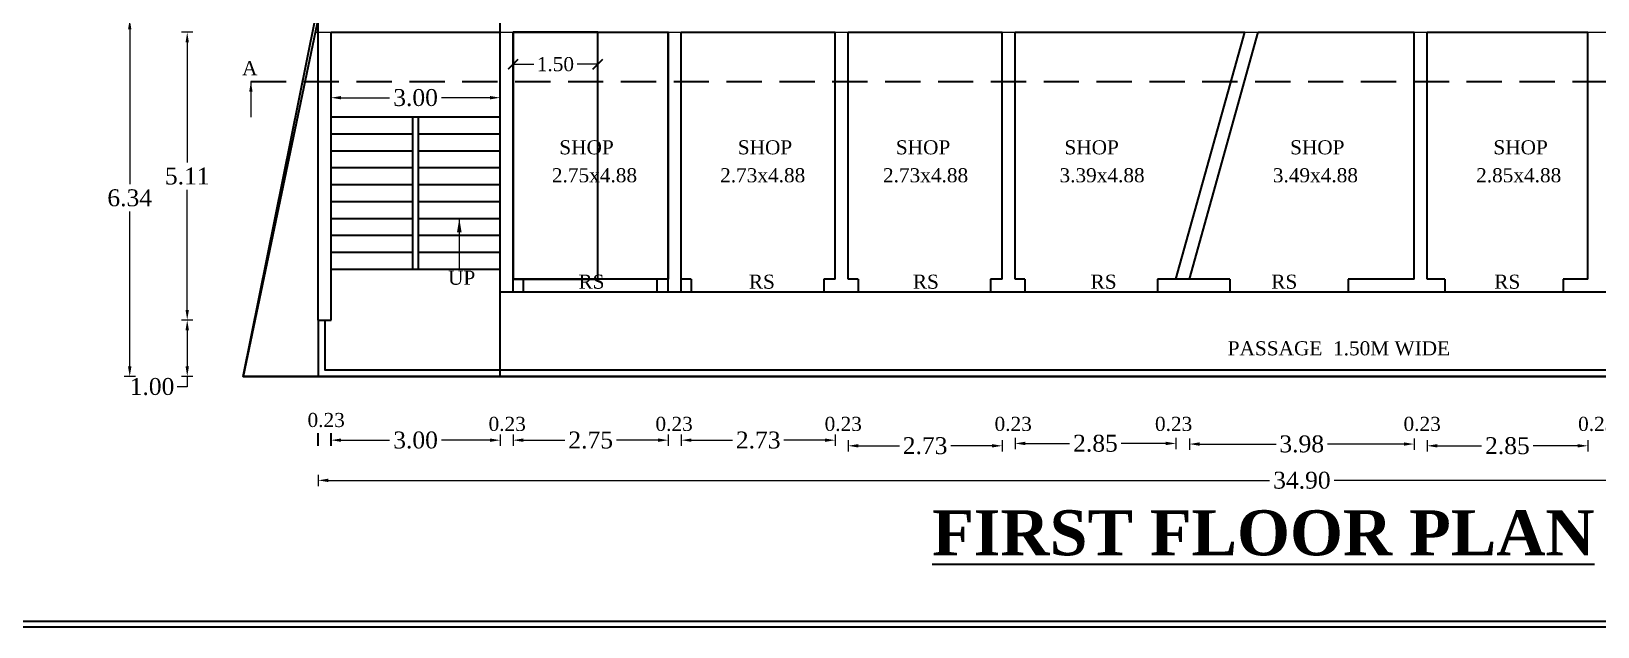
# Model space of a CAD drawing. Header units: metres. Extents: x 915 to 5569, y -1565 to 175.
# Drawn here: x 5431.85 to 5459.63, y -1436.99 to -1426.43 of the extents above; entities that cross this region are included whole.
import ezdxf

# ---------------------------------------------------------------- set-up
doc = ezdxf.new("R2010")
doc.units = ezdxf.units.M
doc.header["$MEASUREMENT"] = 0
doc.header["$PDMODE"] = 98
for name, pattern in [('DOT2', [0.125, 0, -0.125]), ('HIDDEN2', [0.1875, 0.125, -0.0625]), ('PHANTOM2', [1.25, 0.625, -0.125, 0.125, -0.125, 0.125, -0.125])]:
    doc.linetypes.add(name, pattern=pattern)
for name, color, linetype in [('BLK_1_FLR_1_AC_ROOM_1', 2, 'Continuous'), ('BLK_1_FLR_1_ACROOM_1_LIGHT_VENTILATION_1', 7, 'Continuous'), ('BLK_1_FLR_1_BLT_UP_AREA', 18, 'Continuous'), ('BLK_1_FLR_2_ROOF_AREA', 54, 'Continuous')]:
    doc.layers.add(name, color=color, linetype=linetype)
doc.styles.get("Standard").update_dxf_attribs({"font": 'times.ttf'})
doc.dimstyles.new('Copy of Standard', dxfattribs={"dimtxt": 0.25, "dimasz": 0.18, "dimexe": 0.1, "dimexo": 0.5, "dimgap": 0.09, "dimtad": 0, "dimtih": 1, "dimtoh": 1, "dimzin": 0, "dimdsep": 46, "dimtxsty": 'Standard', "dimblk": 'ARCHTICK', "dimcen": 0.09, "dimadec": 0, "dimazin": 0, "dimtfac": 1, "dimtofl": 0, "dimtmove": 0, "dimatfit": 3, "dimfxl": 0, "dimtolj": 1, "dimtzin": 0, "dimarcsym": 0})
doc.dimstyles.get("Standard").update_dxf_attribs({"dimtxt": 0.3, "dimasz": 0.18, "dimexe": 0.1, "dimexo": 0.1, "dimgap": 0.09, "dimtad": 0, "dimtih": 1, "dimtoh": 1, "dimzin": 0, "dimdsep": 46, "dimtxsty": 'Standard', "dimcen": 0.09, "dimadec": 0, "dimazin": 0, "dimtfac": 1, "dimtofl": 0, "dimtmove": 0, "dimatfit": 3, "dimfxl": 0, "dimtolj": 1, "dimtzin": 0, "dimarcsym": 0})
doc.dimstyles.new('STANDARD$0', dxfattribs={"dimtxt": 0.3, "dimasz": 0.18, "dimexe": 0.1, "dimexo": 0.1, "dimgap": 0.09, "dimtad": 0, "dimtih": 1, "dimtoh": 1, "dimzin": 1, "dimdsep": 46, "dimtxsty": 'Standard', "dimcen": 0.1, "dimadec": 3, "dimazin": 0, "dimtfac": 1, "dimtofl": 0, "dimtmove": 0, "dimatfit": 3, "dimfxl": 0, "dimtolj": 1, "dimtzin": 0, "dimarcsym": 0})

# ---------------------------------------------------------------- blocks, each defined once
blk = doc.blocks.new('_ArchTick')
at = {"color": 0, "linetype": 'ByBlock', "const_width": 0.15}
blk.add_lwpolyline([(-0.5, -0.5), (0.5, 0.5)], dxfattribs=at)
blk = doc.blocks.new('*D75')
at = {"color": 0, "lineweight": -2, "ltscale": 5}
for p, q in [((5437.163, -1427.707), (5437.163, -1427.507)), ((5437.343, -1427.607), (5438.203, -1427.607)), ((5439.983, -1427.607), (5439.124, -1427.607)), ((5440.163, -1427.707), (5440.163, -1427.507))]:
    blk.add_line(p, q, dxfattribs=at)
at = {"color": 0, "lineweight": 35, "ltscale": 5}
for points in [[(5437.343, -1427.577), (5437.343, -1427.637), (5437.163, -1427.607)], [(5439.983, -1427.577), (5439.983, -1427.637), (5440.163, -1427.607)]]:
    blk.add_solid(points, dxfattribs=at)
at = {"layer": 'Defpoints', "color": 0, "lineweight": 35, "ltscale": 5}
for p in [(5440.163, -1427.607), (5437.163, -1427.947), (5440.163, -1427.947)]:
    blk.add_point(p, dxfattribs=at)
at = {"color": 0, "lineweight": 35, "ltscale": 5, "insert": (5438.663, -1427.607), "char_height": 0.3, "attachment_point": 5}
blk.add_mtext('\\A1;3.00', dxfattribs=at)
blk = doc.blocks.new('*D47')
at = {"color": 0, "lineweight": -2, "ltscale": 5}
for p, q in [((5434.713, -1426.446), (5434.513, -1426.446)), ((5434.613, -1426.626), (5434.613, -1428.756)), ((5434.613, -1431.371), (5434.613, -1429.242)), ((5434.713, -1431.551), (5434.513, -1431.551))]:
    blk.add_line(p, q, dxfattribs=at)
at = {"color": 0, "lineweight": 35, "ltscale": 5}
for points in [[(5434.583, -1426.626), (5434.643, -1426.626), (5434.613, -1426.446)], [(5434.583, -1431.371), (5434.643, -1431.371), (5434.613, -1431.551)]]:
    blk.add_solid(points, dxfattribs=at)
at = {"layer": 'Defpoints', "color": 0, "lineweight": 35, "ltscale": 5}
for p in [(5437.163, -1426.446), (5434.613, -1431.551), (5437.163, -1431.551)]:
    blk.add_point(p, dxfattribs=at)
at = {"color": 0, "lineweight": 35, "ltscale": 5, "insert": (5434.613, -1428.999), "char_height": 0.3, "attachment_point": 5}
blk.add_mtext('\\A1;5.11', dxfattribs=at)
blk = doc.blocks.new('*D48')
at = {"color": 0, "lineweight": -2, "ltscale": 5}
for p, q in [((5434.713, -1431.551), (5434.513, -1431.551)), ((5434.613, -1431.731), (5434.613, -1432.373)), ((5434.713, -1432.553), (5434.513, -1432.553)), ((5434.613, -1432.553), (5434.613, -1432.733)), ((5434.613, -1432.733), (5434.433, -1432.733))]:
    blk.add_line(p, q, dxfattribs=at)
at = {"color": 0, "lineweight": 35, "ltscale": 5}
for points in [[(5434.583, -1431.731), (5434.643, -1431.731), (5434.613, -1431.551)], [(5434.583, -1432.373), (5434.643, -1432.373), (5434.613, -1432.553)]]:
    blk.add_solid(points, dxfattribs=at)
at = {"layer": 'Defpoints', "color": 0, "lineweight": 35, "ltscale": 5}
for p in [(5437.163, -1431.551), (5434.613, -1432.553), (5437.163, -1432.553)]:
    blk.add_point(p, dxfattribs=at)
at = {"color": 0, "lineweight": 35, "ltscale": 5, "insert": (5433.989, -1432.733), "char_height": 0.3, "attachment_point": 5}
blk.add_mtext('\\A1;1.00', dxfattribs=at)
blk = doc.blocks.new('*D49')
at = {"color": 0, "lineweight": -2, "ltscale": 5}
for p, q in [((5433.693, -1426.216), (5433.493, -1426.216)), ((5433.593, -1426.396), (5433.593, -1429.141)), ((5433.593, -1432.373), (5433.593, -1429.628)), ((5433.693, -1432.553), (5433.493, -1432.553))]:
    blk.add_line(p, q, dxfattribs=at)
at = {"color": 0, "lineweight": 35, "ltscale": 5}
for points in [[(5433.563, -1426.396), (5433.623, -1426.396), (5433.593, -1426.216)], [(5433.563, -1432.373), (5433.623, -1432.373), (5433.593, -1432.553)]]:
    blk.add_solid(points, dxfattribs=at)
at = {"layer": 'Defpoints', "color": 0, "lineweight": 35, "ltscale": 5}
for p in [(5433.593, -1426.216), (5436.934, -1426.216), (5436.934, -1432.553)]:
    blk.add_point(p, dxfattribs=at)
at = {"color": 0, "lineweight": 35, "ltscale": 5, "insert": (5433.593, -1429.385), "char_height": 0.3, "attachment_point": 5}
blk.add_mtext('\\A1;6.34', dxfattribs=at)
blk = doc.blocks.new('*D56')
at = {"color": 0, "lineweight": -2, "ltscale": 5}
for p, q in [((5440.393, -1433.582), (5440.393, -1433.782)), ((5440.573, -1433.682), (5441.311, -1433.682)), ((5442.965, -1433.682), (5442.228, -1433.682)), ((5443.145, -1433.582), (5443.145, -1433.782))]:
    blk.add_line(p, q, dxfattribs=at)
at = {"color": 0, "lineweight": 35, "ltscale": 5}
for points in [[(5440.573, -1433.652), (5440.573, -1433.712), (5440.393, -1433.682)], [(5442.965, -1433.652), (5442.965, -1433.712), (5443.145, -1433.682)]]:
    blk.add_solid(points, dxfattribs=at)
at = {"layer": 'Defpoints', "color": 0, "lineweight": 35, "ltscale": 5}
for p in [(5440.393, -1426.446), (5443.145, -1426.446), (5440.393, -1433.682)]:
    blk.add_point(p, dxfattribs=at)
at = {"color": 0, "lineweight": 35, "ltscale": 5, "insert": (5441.769, -1433.682), "char_height": 0.3, "attachment_point": 5}
blk.add_mtext('\\A1;2.75', dxfattribs=at)
blk = doc.blocks.new('*D57')
at = {"color": 0, "lineweight": -2, "ltscale": 5}
for p, q in [((5443.375, -1433.582), (5443.375, -1433.782)), ((5443.555, -1433.682), (5444.286, -1433.682)), ((5445.925, -1433.682), (5445.195, -1433.682)), ((5446.105, -1433.582), (5446.105, -1433.782))]:
    blk.add_line(p, q, dxfattribs=at)
at = {"color": 0, "lineweight": 35, "ltscale": 5}
for points in [[(5443.555, -1433.652), (5443.555, -1433.712), (5443.375, -1433.682)], [(5445.925, -1433.652), (5445.925, -1433.712), (5446.105, -1433.682)]]:
    blk.add_solid(points, dxfattribs=at)
at = {"layer": 'Defpoints', "color": 0, "lineweight": 35, "ltscale": 5}
for p in [(5443.375, -1426.446), (5446.105, -1426.446), (5446.105, -1433.682)]:
    blk.add_point(p, dxfattribs=at)
at = {"color": 0, "lineweight": 35, "ltscale": 5, "insert": (5444.74, -1433.682), "char_height": 0.3, "attachment_point": 5}
blk.add_mtext('\\A1;2.73', dxfattribs=at)
blk = doc.blocks.new('*D58')
at = {"color": 0, "lineweight": -2, "ltscale": 5}
for p, q in [((5446.335, -1433.682), (5446.335, -1433.882)), ((5446.515, -1433.782), (5447.246, -1433.782)), ((5448.885, -1433.782), (5448.155, -1433.782)), ((5449.065, -1433.682), (5449.065, -1433.882))]:
    blk.add_line(p, q, dxfattribs=at)
at = {"color": 0, "lineweight": 35, "ltscale": 5}
for points in [[(5446.515, -1433.752), (5446.515, -1433.812), (5446.335, -1433.782)], [(5448.885, -1433.752), (5448.885, -1433.812), (5449.065, -1433.782)]]:
    blk.add_solid(points, dxfattribs=at)
at = {"layer": 'Defpoints', "color": 0, "lineweight": 35, "ltscale": 5}
for p in [(5446.335, -1426.446), (5449.065, -1426.446), (5449.065, -1433.782)]:
    blk.add_point(p, dxfattribs=at)
at = {"color": 0, "lineweight": 35, "ltscale": 5, "insert": (5447.7, -1433.782), "char_height": 0.3, "attachment_point": 5}
blk.add_mtext('\\A1;2.73', dxfattribs=at)
blk = doc.blocks.new('*D59')
at = {"color": 0, "lineweight": -2, "ltscale": 5}
for p, q in [((5456.603, -1433.682), (5456.603, -1433.882)), ((5456.783, -1433.782), (5457.569, -1433.782)), ((5459.273, -1433.782), (5458.486, -1433.782)), ((5459.453, -1433.682), (5459.453, -1433.882))]:
    blk.add_line(p, q, dxfattribs=at)
at = {"color": 0, "lineweight": 35, "ltscale": 5}
for points in [[(5456.783, -1433.752), (5456.783, -1433.812), (5456.603, -1433.782)], [(5459.273, -1433.752), (5459.273, -1433.812), (5459.453, -1433.782)]]:
    blk.add_solid(points, dxfattribs=at)
at = {"layer": 'Defpoints', "color": 0, "lineweight": 35, "ltscale": 5}
for p in [(5456.603, -1426.446), (5459.453, -1426.446), (5456.603, -1433.782)]:
    blk.add_point(p, dxfattribs=at)
at = {"color": 0, "lineweight": 35, "ltscale": 5, "insert": (5458.028, -1433.782), "char_height": 0.3, "attachment_point": 5}
blk.add_mtext('\\A1;2.85', dxfattribs=at)
blk = doc.blocks.new('*D64')
at = {"color": 0, "lineweight": -2, "ltscale": 5}
for p, q in [((5436.934, -1434.295), (5436.934, -1434.495)), ((5471.832, -1434.295), (5471.832, -1434.495)), ((5437.114, -1434.395), (5453.811, -1434.395)), ((5471.652, -1434.395), (5454.954, -1434.395))]:
    blk.add_line(p, q, dxfattribs=at)
at = {"color": 0, "lineweight": 35, "ltscale": 5}
for points in [[(5437.114, -1434.365), (5437.114, -1434.425), (5436.934, -1434.395)], [(5471.652, -1434.365), (5471.652, -1434.425), (5471.832, -1434.395)]]:
    blk.add_solid(points, dxfattribs=at)
at = {"layer": 'Defpoints', "color": 0, "lineweight": 35, "ltscale": 5}
for p in [(5436.934, -1432.553), (5471.832, -1432.553), (5471.832, -1434.395)]:
    blk.add_point(p, dxfattribs=at)
at = {"color": 0, "lineweight": 35, "ltscale": 5, "insert": (5454.383, -1434.395), "char_height": 0.3, "attachment_point": 5}
blk.add_mtext('\\A1;34.90', dxfattribs=at)
blk = doc.blocks.new('*D65')
at = {"color": 0, "lineweight": -2, "ltscale": 5}
for p, q in [((5437.163, -1433.582), (5437.163, -1433.782)), ((5437.343, -1433.682), (5438.203, -1433.682)), ((5439.983, -1433.682), (5439.124, -1433.682)), ((5440.163, -1433.582), (5440.163, -1433.782))]:
    blk.add_line(p, q, dxfattribs=at)
at = {"color": 0, "lineweight": 35, "ltscale": 5}
for points in [[(5437.343, -1433.652), (5437.343, -1433.712), (5437.163, -1433.682)], [(5439.983, -1433.652), (5439.983, -1433.712), (5440.163, -1433.682)]]:
    blk.add_solid(points, dxfattribs=at)
at = {"layer": 'Defpoints', "color": 0, "lineweight": 35, "ltscale": 5}
for p in [(5440.163, -1431.053), (5437.163, -1431.551), (5440.163, -1433.682)]:
    blk.add_point(p, dxfattribs=at)
at = {"color": 0, "lineweight": 35, "ltscale": 5, "insert": (5438.663, -1433.682), "char_height": 0.3, "attachment_point": 5}
blk.add_mtext('\\A1;3.00', dxfattribs=at)
blk = doc.blocks.new('*D67')
at = {"color": 0, "lineweight": -2, "ltscale": 5}
for p, q in [((5432.991, -1419.308), (5430.891, -1425.858)), ((5432.951, -1419.106), (5433.141, -1419.167)), ((5428.635, -1432.895), (5430.735, -1426.345)), ((5428.485, -1433.036), (5428.676, -1433.097))]:
    blk.add_line(p, q, dxfattribs=at)
at = {"color": 0, "lineweight": 35, "ltscale": 5}
for points in [[(5432.963, -1419.299), (5433.02, -1419.317), (5433.046, -1419.136)], [(5428.607, -1432.886), (5428.664, -1432.904), (5428.581, -1433.067)]]:
    blk.add_solid(points, dxfattribs=at)
at = {"layer": 'Defpoints', "color": 0, "lineweight": 35, "ltscale": 5}
for p in [(5431.445, -1418.623), (5426.979, -1432.553), (5428.581, -1433.067)]:
    blk.add_point(p, dxfattribs=at)
at = {"color": 0, "lineweight": 35, "ltscale": 5, "insert": (5430.813, -1426.102), "char_height": 0.3, "attachment_point": 5}
blk.add_mtext('\\A1;14.63', dxfattribs=at)
blk = doc.blocks.new('*D90')
at = {"color": 0, "lineweight": -2, "ltscale": 5}
for p, q in [((5449.295, -1433.64), (5449.295, -1433.84)), ((5449.475, -1433.74), (5450.264, -1433.74)), ((5451.969, -1433.74), (5451.18, -1433.74)), ((5452.149, -1433.64), (5452.149, -1433.84))]:
    blk.add_line(p, q, dxfattribs=at)
at = {"color": 0, "lineweight": 35, "ltscale": 5}
for points in [[(5449.475, -1433.71), (5449.475, -1433.77), (5449.295, -1433.74)], [(5451.969, -1433.71), (5451.969, -1433.77), (5452.149, -1433.74)]]:
    blk.add_solid(points, dxfattribs=at)
at = {"layer": 'Defpoints', "color": 0, "lineweight": 35, "ltscale": 5}
for p in [(5449.295, -1430.823), (5452.149, -1430.823), (5452.149, -1433.74)]:
    blk.add_point(p, dxfattribs=at)
at = {"color": 0, "lineweight": 35, "ltscale": 5, "insert": (5450.722, -1433.74), "char_height": 0.3, "attachment_point": 5}
blk.add_mtext('\\A1;2.85', dxfattribs=at)
blk = doc.blocks.new('*D91')
at = {"color": 0, "lineweight": -2, "ltscale": 5}
for p, q in [((5452.388, -1433.651), (5452.388, -1433.851)), ((5452.568, -1433.751), (5453.924, -1433.751)), ((5456.193, -1433.751), (5454.836, -1433.751)), ((5456.373, -1433.651), (5456.373, -1433.851))]:
    blk.add_line(p, q, dxfattribs=at)
at = {"color": 0, "lineweight": 35, "ltscale": 5}
for points in [[(5452.568, -1433.721), (5452.568, -1433.781), (5452.388, -1433.751)], [(5456.193, -1433.721), (5456.193, -1433.781), (5456.373, -1433.751)]]:
    blk.add_solid(points, dxfattribs=at)
at = {"layer": 'Defpoints', "color": 0, "lineweight": 35, "ltscale": 5}
for p in [(5452.388, -1430.823), (5456.373, -1430.823), (5456.373, -1433.751)]:
    blk.add_point(p, dxfattribs=at)
at = {"color": 0, "lineweight": 35, "ltscale": 5, "insert": (5454.38, -1433.751), "char_height": 0.3, "attachment_point": 5}
blk.add_mtext('\\A1;3.98', dxfattribs=at)
blk = doc.blocks.new('*D207')
at = {"layer": 'BLK_1_FLR_1_ACROOM_1_LIGHT_VENTILATION_1', "color": 0, "linetype": 'DOT2', "lineweight": -2}
for p, q in [((5440.393, -1427.014), (5440.393, -1427.114)), ((5441.893, -1427.014), (5441.893, -1427.114))]:
    blk.add_line(p, q, dxfattribs=at)
at = {"layer": 'BLK_1_FLR_1_ACROOM_1_LIGHT_VENTILATION_1', "color": 0, "linetype": 'PHANTOM2', "lineweight": -2}
for p, q in [((5440.393, -1427.014), (5440.759, -1427.014)), ((5441.893, -1427.014), (5441.528, -1427.014))]:
    blk.add_line(p, q, dxfattribs=at)
at = {"layer": 'Defpoints', "color": 0, "linetype": 'ByBlock', "lineweight": 35}
for p in [(5440.393, -1427.002), (5441.893, -1427.002), (5441.893, -1427.014)]:
    blk.add_point(p, dxfattribs=at)
at = {"layer": 'BLK_1_FLR_1_ACROOM_1_LIGHT_VENTILATION_1', "color": 0, "linetype": 'ByBlock', "lineweight": -2, "xscale": 0.18, "yscale": 0.18, "zscale": 0.18, "rotation": 180}
blk.add_blockref('_ArchTick', (5440.393, -1427.014), dxfattribs=at)
at = {"layer": 'BLK_1_FLR_1_ACROOM_1_LIGHT_VENTILATION_1', "color": 0, "linetype": 'ByBlock', "lineweight": -2, "xscale": 0.18, "yscale": 0.18, "zscale": 0.18}
blk.add_blockref('_ArchTick', (5441.893, -1427.014), dxfattribs=at)
at = {"layer": 'BLK_1_FLR_1_ACROOM_1_LIGHT_VENTILATION_1', "color": 0, "linetype": 'ByBlock', "lineweight": 35, "insert": (5441.143, -1427.014), "char_height": 0.25, "attachment_point": 5}
blk.add_mtext('\\A1;1.50', dxfattribs=at)

msp = doc.modelspace()

# ---------------------------------------------------------------- linework, layer by layer
at = {"lineweight": 35, "ltscale": 5}
for p, q in [((5440.17199, -1410.75492), (5435.60602, -1432.55322)), ((5436.93348, -1431.55133), (5436.93348, -1426.21581)), ((5437.16348, -1426.44581), (5440.16348, -1426.44581)), ((5437.16348, -1431.55133), (5437.16348, -1426.44581)), ((5440.16348, -1431.05322), (5440.16348, -1426.44581)), ((5440.39348, -1426.44581), (5443.14519, -1426.44581)), ((5440.39348, -1431.05322), (5440.39348, -1426.44581)), ((5443.14519, -1431.05322), (5443.14519, -1426.44581)), ((5443.37519, -1426.44581), (5446.10519, -1426.44581)), ((5443.37519, -1431.05322), (5443.37519, -1426.44581)), ((5446.10519, -1430.82322), (5446.10519, -1426.44581)), ((5446.33519, -1426.44581), (5449.06519, -1426.44581)), ((5446.33519, -1430.82322), (5446.33519, -1426.44581)), ((5449.06519, -1430.82322), (5449.06519, -1426.44581)), ((5449.29519, -1426.44581), (5453.36834, -1426.44581)), ((5449.29519, -1430.82322), (5449.29519, -1426.44581)), ((5452.14901, -1430.82322), (5453.36834, -1426.44581)), ((5452.38776, -1430.82322), (5453.6071, -1426.44581)), ((5453.6071, -1426.44581), (5456.37266, -1426.44581)), ((5456.37266, -1430.82322), (5456.37266, -1426.44581)), ((5456.60266, -1426.44581), (5459.45266, -1426.44581)), ((5456.60266, -1430.82322), (5456.60266, -1426.44581)), ((5459.45266, -1430.82322), (5459.45266, -1426.44581)), ((5437.16348, -1427.94734), (5440.16348, -1427.94734)), ((5438.61348, -1430.64734), (5438.61348, -1427.94734)), ((5438.71348, -1430.64734), (5438.71348, -1427.94734)), ((5437.16348, -1428.24734), (5438.61348, -1428.24734)), ((5438.71348, -1428.24734), (5440.16348, -1428.24734)), ((5437.16348, -1428.54734), (5438.61348, -1428.54734)), ((5438.71348, -1428.54734), (5440.16348, -1428.54734)), ((5437.16348, -1428.84734), (5438.61348, -1428.84734)), ((5438.71348, -1428.84734), (5440.16348, -1428.84734)), ((5437.16348, -1429.14734), (5438.61348, -1429.14734)), ((5438.71348, -1429.14734), (5440.16348, -1429.14734)), ((5437.16348, -1429.44734), (5438.61348, -1429.44734)), ((5438.71348, -1429.44734), (5440.16348, -1429.44734)), ((5437.16348, -1429.74734), (5438.61348, -1429.74734)), ((5438.71348, -1429.74734), (5440.16348, -1429.74734)), ((5437.16348, -1430.04734), (5438.61348, -1430.04734)), ((5438.71348, -1430.04734), (5440.16348, -1430.04734)), ((5437.16348, -1430.34734), (5438.61348, -1430.34734)), ((5438.71348, -1430.34734), (5440.16348, -1430.34734)), ((5437.16348, -1430.64734), (5440.16348, -1430.64734)), ((5440.56974, -1430.82322), (5440.39348, -1430.82322)), ((5440.56974, -1430.82322), (5440.56974, -1431.05322)), ((5443.14519, -1430.82322), (5442.94144, -1430.82322)), ((5442.94144, -1430.82322), (5442.94144, -1431.05322)), ((5443.55144, -1430.82322), (5443.37519, -1430.82322)), ((5443.55144, -1430.82322), (5443.55144, -1431.05322)), ((5446.10519, -1430.82322), (5445.90144, -1430.82322)), ((5445.90144, -1430.82322), (5445.90144, -1431.05322)), ((5446.51144, -1430.82322), (5446.33519, -1430.82322)), ((5446.51144, -1430.82322), (5446.51144, -1431.05322)), ((5449.06519, -1430.82322), (5448.86144, -1430.82322)), ((5448.86144, -1430.82322), (5448.86144, -1431.05322)), ((5449.47144, -1430.82322), (5449.29519, -1430.82322)), ((5449.47144, -1430.82322), (5449.47144, -1431.05322)), ((5453.10214, -1430.82322), (5451.82144, -1430.82322)), ((5451.82144, -1430.82322), (5451.82144, -1431.05322)), ((5453.10214, -1430.82322), (5453.10214, -1431.05322)), ((5456.37266, -1430.82322), (5455.20214, -1430.82322)), ((5455.20214, -1430.82322), (5455.20214, -1431.05322)), ((5456.91574, -1430.82322), (5456.60266, -1430.82322)), ((5456.91574, -1430.82322), (5456.91574, -1431.05322)), ((5459.45266, -1430.82322), (5459.01574, -1430.82322)), ((5459.01574, -1430.82322), (5459.01574, -1431.05322)), ((5440.16348, -1431.05322), (5440.56974, -1431.05322)), ((5440.56974, -1431.05322), (5442.94144, -1431.05322)), ((5442.94144, -1431.05322), (5443.55144, -1431.05322)), ((5443.55144, -1431.05322), (5445.90144, -1431.05322)), ((5445.90144, -1431.05322), (5446.51144, -1431.05322)), ((5446.51144, -1431.05322), (5448.86144, -1431.05322)), ((5448.86144, -1431.05322), (5449.47144, -1431.05322)), ((5449.47144, -1431.05322), (5451.82144, -1431.05322)), ((5451.82144, -1431.05322), (5453.10214, -1431.05322)), ((5453.10214, -1431.05322), (5455.20214, -1431.05322)), ((5455.20214, -1431.05322), (5456.91574, -1431.05322)), ((5456.91574, -1431.05322), (5459.01574, -1431.05322)), ((5459.01574, -1431.05322), (5460.07953, -1431.05322)), ((5436.93348, -1431.55133), (5437.16348, -1431.55133)), ((5436.93348, -1431.55133), (5436.93348, -1432.55322)), ((5435.60602, -1432.55322), (5471.83161, -1432.55322)), ((5436.93348, -1433.78232), (5436.93348, -1433.55691)), ((5437.16348, -1433.78232), (5437.16348, -1433.55691))]:
    msp.add_line(p, q, dxfattribs=at)
at = {"linetype": 'HIDDEN2', "lineweight": 35, "ltscale": 5}
msp.add_line((5435.74217, -1427.3213), (5474.58108, -1427.3213), dxfattribs=at)
at = {"lineweight": 35, "ltscale": 5}
for points in [[(5386.91739, -1436.99048), (5489.83316, -1436.99048), (5489.83316, -1380.634), (5386.91739, -1380.634)], [(5387.01739, -1436.89048), (5489.73316, -1436.89048), (5489.73316, -1380.734), (5387.01739, -1380.734)]]:
    msp.add_lwpolyline(points, close=True, dxfattribs=at)
for points in [[(5462.46797, -1426.21581), (5468.92278, -1426.21581), (5468.92278, -1432.55322), (5440.16348, -1432.55322)], [(5436.93348, -1431.55133), (5436.93348, -1432.55322), (5471.83161, -1432.55322), (5472.15278, -1431.55133)], [(5437.05348, -1431.55133), (5437.05348, -1432.43322), (5471.74406, -1432.43322), (5472.02677, -1431.55133)]]:
    msp.add_lwpolyline(points, dxfattribs=at)
at = {"color": 7, "lineweight": 35}
msp.add_lwpolyline([(5468.92278, -1426.21581), (5468.92278, -1432.55322), (5440.16348, -1432.55322), (5440.16348, -1426.21581)], close=True, dxfattribs=at)
at = {"layer": 'BLK_1_FLR_1_AC_ROOM_1', "color": 2, "lineweight": 35}
msp.add_lwpolyline([(5440.39348, -1426.44581), (5443.14519, -1426.44581), (5443.14519, -1430.82322), (5440.39348, -1430.82322)], close=True, dxfattribs=at)
at = {"layer": 'BLK_1_FLR_1_AC_ROOM_1', "color": 3, "lineweight": 35}
msp.add_lwpolyline([(5440.39348, -1426.44581), (5443.14519, -1426.44581), (5443.14519, -1430.82322), (5440.39348, -1430.82322)], close=True, dxfattribs=at)
at = {"layer": 'BLK_1_FLR_1_ACROOM_1_LIGHT_VENTILATION_1', "color": 3, "linetype": 'ByBlock', "lineweight": 35}
msp.add_lwpolyline([(5440.39348, -1430.82322), (5441.89348, -1430.82322), (5441.89348, -1426.44581), (5440.39348, -1426.44581)], close=True, dxfattribs=at)
at = {"layer": 'BLK_1_FLR_1_BLT_UP_AREA', "color": 6, "lineweight": 30}
msp.add_lwpolyline([(5440.17199, -1410.75492), (5476.2972, -1418.62315), (5473.78947, -1426.44581), (5436.88427, -1426.45074)], close=True, dxfattribs=at)
at = {"layer": 'BLK_1_FLR_1_BLT_UP_AREA', "color": 18, "lineweight": 35, "ltscale": 5}
msp.add_lwpolyline([(5436.88427, -1426.21828), (5473.78947, -1426.21335), (5471.83161, -1432.55322), (5435.60602, -1432.55322)], close=True, dxfattribs=at)
at = {"layer": 'BLK_1_FLR_2_ROOF_AREA', "color": 54}
msp.add_lwpolyline([(5440.17199, -1410.75492), (5476.2972, -1418.62315), (5473.78947, -1426.44581), (5436.88427, -1426.45074)], close=True, dxfattribs=at)

# ---------------------------------------------------------------- texts
at = {"lineweight": 35}
for s, p in [('A', (5435.5856, -1427.20761)), ('SHOP', (5441.21267, -1428.61158)), ('SHOP', (5444.37776, -1428.61158)), ('SHOP', (5447.18134, -1428.61158)), ('SHOP', (5450.17154, -1428.61158)), ('SHOP', (5454.17327, -1428.61158)), ('SHOP', (5457.77917, -1428.61158)), ('2.75x4.88', (5441.08109, -1429.1072)), ('2.73x4.88', (5444.0644, -1429.1072)), ('2.73x4.88', (5446.95338, -1429.1072)), ('3.39x4.88', (5450.08356, -1429.1072)), ('3.49x4.88', (5453.86728, -1429.1072)), ('2.85x4.88', (5457.47275, -1429.1072)), ('UP', (5439.2391, -1430.92484)), ('RS', (5441.55199, -1430.99555)), ('RS', (5444.57374, -1430.99555)), ('RS', (5447.48261, -1430.99555)), ('RS', (5450.6346, -1430.99555)), ('RS', (5453.83946, -1430.99555)), ('RS', (5457.79465, -1430.99555)), ('PASSAGE  1.50M WIDE', (5453.06752, -1432.17716)), ('0.23', (5436.74684, -1433.44857)), ('0.23', (5439.95778, -1433.51768)), ('0.23', (5442.91786, -1433.51768)), ('0.23', (5445.91796, -1433.51768)), ('0.23', (5448.93252, -1433.51768)), ('0.23', (5451.77748, -1433.51768)), ('0.23', (5456.18557, -1433.51768)), ('0.23', (5459.28187, -1433.51768))]:
    msp.add_text(s, height=0.25, dxfattribs=at).set_placement(p)
at = {"lineweight": 35, "ltscale": 5, "insert": (5453.70102, -1435.33044), "char_height": 0.8, "attachment_point": 5}
msp.add_mtext_dynamic_manual_height_columns('{\\fTimes New Roman|b1|i0|c0|p18;\\LFIRST FLOOR PLAN}', width=16.3895218, gutter_width=1.5, heights=[3.96526], dxfattribs=at)

# ---------------------------------------------------------------- dimensions: what is measured, and where the dimension line sits
at = {"lineweight": 35, "ltscale": 5}
for p1, p2, distance, picture, middle in [((5431.44484, -1418.62315), (5426.97925, -1432.55322), 1.68155, '*D67', (5430.81333, -1426.10152)), ((5436.9339, -1432.55322), (5436.9339, -1426.21581), 3.34112, '*D49', (5433.59278, -1429.38452)), ((5437.16348, -1426.44581), (5437.16348, -1431.55133), -2.55095, '*D47', (5434.61253, -1428.99857)), ((5437.16348, -1427.94734), (5440.16348, -1427.94734), 0.34065, '*D75', (5438.66348, -1427.60669)), ((5437.16348, -1431.55133), (5437.16348, -1432.55322), -2.55095, '*D48', (5433.98878, -1432.73322))]:
    dim = msp.add_aligned_dim(p1=p1, p2=p2, distance=distance, dimstyle='STANDARD$0', dxfattribs=at)
    dim.commit()
    dim.dimension.update_dxf_attribs({"geometry": picture, "text_midpoint": middle})
for base, p1, p2, picture, middle in [((5440.39348, -1433.68232), (5443.14519, -1426.44581), (5440.39348, -1426.44581), '*D56', (5441.76934, -1433.68232)), ((5446.10519, -1433.68232), (5443.37519, -1426.44581), (5446.10519, -1426.44581), '*D57', (5444.74019, -1433.68232)), ((5449.06519, -1433.78232), (5446.33519, -1426.44581), (5449.06519, -1426.44581), '*D58', (5447.70019, -1433.78232)), ((5456.60266, -1433.78232), (5459.45266, -1426.44581), (5456.60266, -1426.44581), '*D59', (5458.02766, -1433.78232)), ((5452.14901, -1433.74033), (5449.29519, -1430.82322), (5452.14901, -1430.82322), '*D90', (5450.7221, -1433.74033)), ((5456.37266, -1433.75071), (5452.38776, -1430.82322), (5456.37266, -1430.82322), '*D91', (5454.38021, -1433.75071)), ((5440.16348, -1433.68232), (5437.16348, -1431.55133), (5440.16348, -1431.05322), '*D65', (5438.66348, -1433.68232)), ((5471.83161, -1434.3954), (5436.9339, -1432.55322), (5471.83161, -1432.55322), '*D64', (5454.38275, -1434.3954))]:
    dim = msp.add_linear_dim(base=base, p1=p1, p2=p2, dimstyle='STANDARD$0', dxfattribs=at)
    dim.commit()
    dim.dimension.update_dxf_attribs({"geometry": picture, "text_midpoint": middle})
at = {"layer": 'BLK_1_FLR_1_ACROOM_1_LIGHT_VENTILATION_1', "color": 232, "linetype": 'ByBlock', "lineweight": 35}
dim = msp.add_linear_dim(base=(5441.89348, -1427.01387), p1=(5440.39348, -1427.0018), p2=(5441.89348, -1427.0018), dimstyle='Copy of Standard', override={"dimfxl": 0.18, "dimarcsym": 2}, dxfattribs=at)
dim.commit()
dim.dimension.update_dxf_attribs({"geometry": '*D207', "text_midpoint": (5441.14348, -1427.01387)})

# ---------------------------------------------------------------- leaders
at = {"lineweight": 35, "ltscale": 5}
msp.add_leader([(5435.74217, -1427.3213), (5435.74217, -1427.95404)], dimstyle='Standard', override={"dimgap": 0.09, "dimtad": 0}, dxfattribs=at)
at = {"lineweight": 35}
msp.add_leader([(5439.43848, -1429.74734), (5439.43848, -1430.64734)], dimstyle='Copy of Standard', override={"dimasz": 0.25, "dimgap": 0.09, "dimtad": 0}, dxfattribs=at)

doc.saveas('drawing.dxf')
